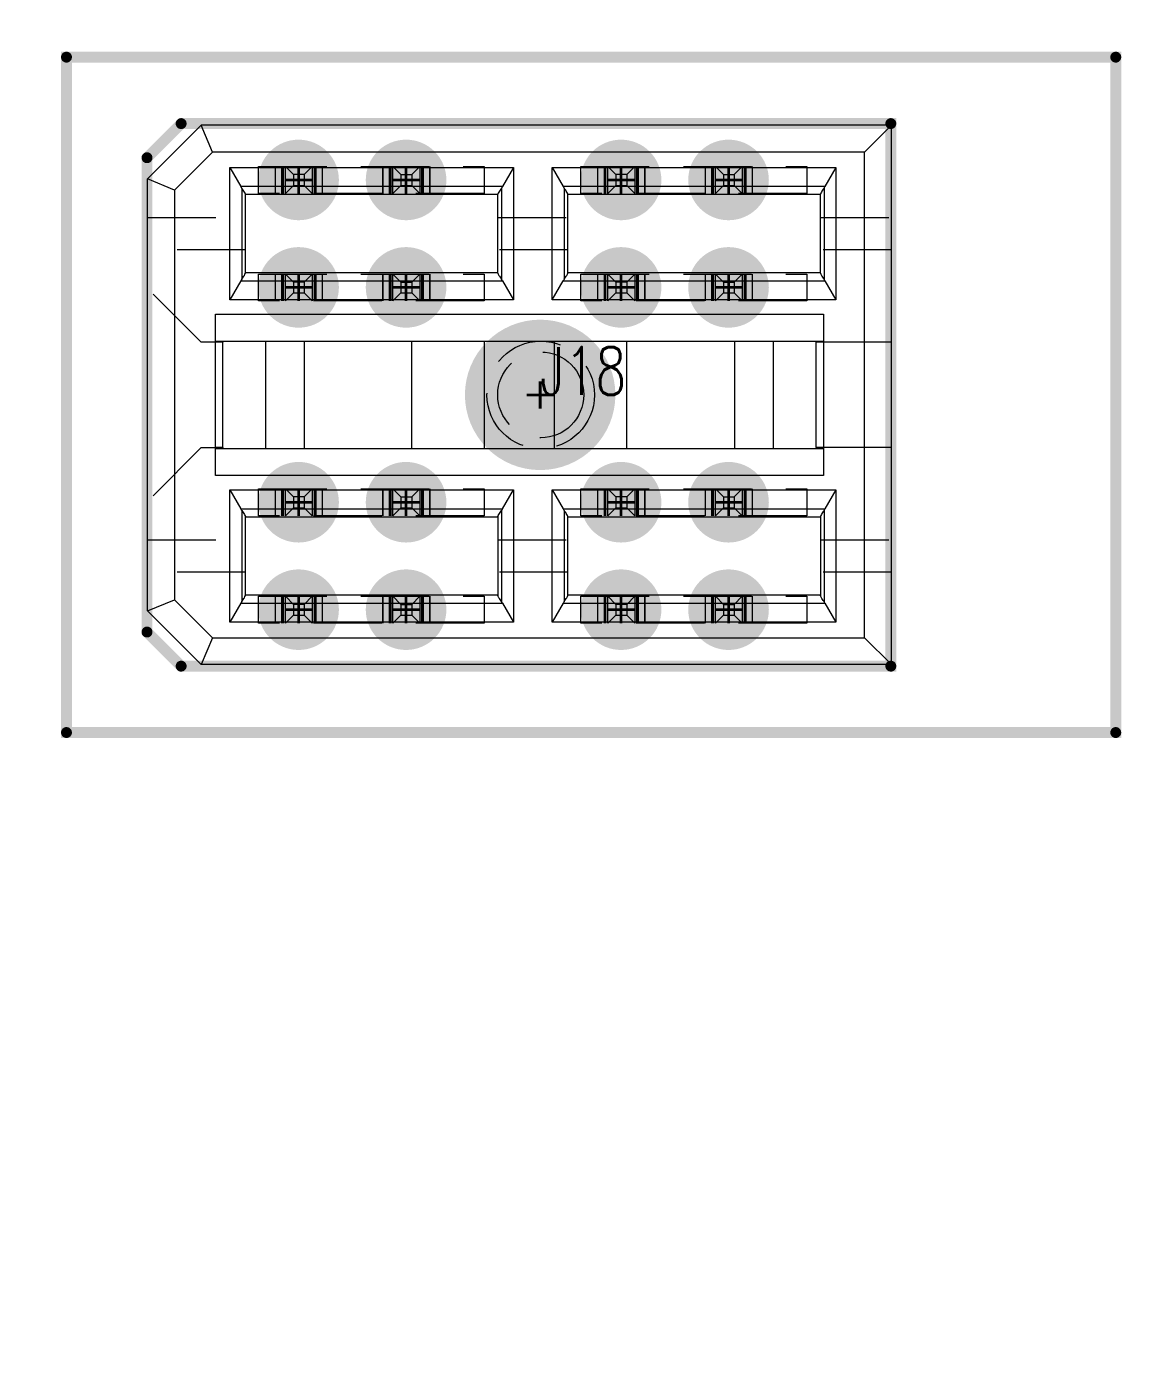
# Model space of a CAD drawing. Header units: millimetres. Extents: x 5 to 1395, y 5 to 415.
# Drawn here: x 1038.19 to 1058.86, y 205.42 to 230.16 of the extents above; entities that cross this region are included whole.
import ezdxf

# ---------------------------------------------------------------- set-up
doc = ezdxf.new("R2010")
doc.units = ezdxf.units.MM
doc.header["$PDSIZE"] = -1
doc.linetypes.add('HIDDEN', pattern=[1.905, 1.27, -0.635])
for name, color, linetype in [('DRIL_PLTE_THRU_01', 16, 'Continuous'), ('DRIL_PLTE_THRU_02', 146, 'Continuous'), ('DRIL_PLTE_THRU_03', 56, 'Continuous'), ('DRIL_PLTE_THRU_04', 216, 'Continuous'), ('DRIL_PLTE_THRU_05', 34, 'Continuous'), ('DRIL_PLTE_THRU_06', 96, 'Continuous'), ('DRIL_PLTE_THRU_07', 171, 'Continuous'), ('DRIL_PLTE_THRU_08', 176, 'Continuous'), ('DRIL_SYMBOL', 2, 'Continuous'), ('PADS_BOT', 5, 'Continuous'), ('PADS_INNER', 1, 'Continuous'), ('PADS_TOP', 1, 'Continuous'), ('PART_NAME_01', 1, 'Continuous'), ('PART_TOP_2DLINE_26', 5, 'Continuous'), ('PART_TOP_2DLINE_27', 5, 'Continuous')]:
    doc.layers.add(name, color=color, linetype=linetype)
doc.styles.add('W0$127', font='simplex', dxfattribs={"width": 0.75})
doc.dimstyles.new('ISO-25', dxfattribs={"dimtxt": 2.5, "dimasz": 2.5, "dimexe": 1.25, "dimexo": 0.625, "dimtad": 1, "dimtxsty": 'Standard', "dimcen": 2.5, "dimadec": 0, "dimazin": 0, "dimtfac": 1, "dimtmove": 0, "dimatfit": 3, "dimfxl": 0, "dimarcsym": 0})

# ---------------------------------------------------------------- blocks, each defined once
blk = doc.blocks.new('SMOOTH_0$2032')
at = {"const_width": 0.1016}
blk.add_lwpolyline([(-0.0508, 0, 1), (0.0508, 0, 1)], format="xyb", close=True, dxfattribs=at)
blk = doc.blocks.new('PART_BODY_TOP_3')
at = {"layer": 'PART_TOP_2DLINE_26', "const_width": 0.2032}
blk.add_lwpolyline([(-6.28701, 10.71), (6.28599, 10.71), (6.285992, -8.8138), (-6.287008, -8.8138)], close=True, dxfattribs=at)
at = {"layer": 'PART_TOP_2DLINE_27', "const_width": 0.2032}
blk.add_lwpolyline([(-5.05, -6.68), (-4.415, -7.315), (4.415, -7.315), (5.05, -6.68), (5.05, 6.525), (-5.05, 6.525)], close=True, dxfattribs=at)
at = {"layer": 'PART_TOP_2DLINE_26'}
for p in [(-6.28701, 10.71), (6.28599, 10.71), (-6.287008, -8.8138), (6.285992, -8.8138)]:
    blk.add_blockref('SMOOTH_0$2032', p, dxfattribs=at)
at = {"layer": 'PART_TOP_2DLINE_27'}
for p in [(-5.05, 6.525), (5.05, 6.525), (-5.05, -6.68), (5.05, -6.68), (-4.415, -7.315), (4.415, -7.315)]:
    blk.add_blockref('SMOOTH_0$2032', p, dxfattribs=at)
blk = doc.blocks.new('DRIL_SYMBOL_0$8')
at = {"layer": 'DRIL_SYMBOL', "const_width": 0.0508}
for points in [[(0, -0.254), (0, 0.254)], [(-0.254, 0), (0.254, 0)]]:
    blk.add_lwpolyline(points, dxfattribs=at)
blk = doc.blocks.new('DRIL_HOLE_0$8')
at = {"const_width": 0.4}
blk.add_lwpolyline([(-0.2, 0, 1), (0.2, 0, 1)], format="xyb", close=True, dxfattribs=at)
blk.add_blockref('DRIL_SYMBOL_0$8', (0, 0))
blk = doc.blocks.new('PAD_4')
at = {"const_width": 0.75}
blk.add_lwpolyline([(0, -0.375, 1), (0, 0.375, 1)], format="xyb", close=True, dxfattribs=at)
blk = doc.blocks.new('STK_TOP_174')
at = {"layer": 'DRIL_PLTE_THRU_01'}
blk.add_blockref('DRIL_HOLE_0$8', (0, 0), dxfattribs=at)
at = {"layer": 'DRIL_PLTE_THRU_02'}
blk.add_blockref('DRIL_HOLE_0$8', (0, 0), dxfattribs=at)
at = {"layer": 'DRIL_PLTE_THRU_03'}
blk.add_blockref('DRIL_HOLE_0$8', (0, 0), dxfattribs=at)
at = {"layer": 'DRIL_PLTE_THRU_04'}
blk.add_blockref('DRIL_HOLE_0$8', (0, 0), dxfattribs=at)
at = {"layer": 'DRIL_PLTE_THRU_05'}
blk.add_blockref('DRIL_HOLE_0$8', (0, 0), dxfattribs=at)
at = {"layer": 'DRIL_PLTE_THRU_06'}
blk.add_blockref('DRIL_HOLE_0$8', (0, 0), dxfattribs=at)
at = {"layer": 'DRIL_PLTE_THRU_07'}
blk.add_blockref('DRIL_HOLE_0$8', (0, 0), dxfattribs=at)
at = {"layer": 'DRIL_PLTE_THRU_08'}
blk.add_blockref('DRIL_HOLE_0$8', (0, 0), dxfattribs=at)
at = {"layer": 'PADS_BOT'}
blk.add_blockref('PAD_4', (0, 0), dxfattribs=at)
at = {"layer": 'PADS_INNER'}
blk.add_blockref('PAD_4', (0, 0), dxfattribs=at)
at = {"layer": 'PADS_TOP'}
blk.add_blockref('PAD_4', (0, 0), dxfattribs=at)
blk = doc.blocks.new('DRIL_SYMBOL_2$1')
at = {"layer": 'DRIL_SYMBOL', "const_width": 0.0508}
for points in [[(0, -0.254), (0, 0.254)], [(-0.254, 0), (0.254, 0)]]:
    blk.add_lwpolyline(points, dxfattribs=at)
blk = doc.blocks.new('DRIL_HOLE_2$1')
at = {"const_width": 1.05}
blk.add_lwpolyline([(-0.525, 0, 1), (0.525, 0, 1)], format="xyb", close=True, dxfattribs=at)
blk.add_blockref('DRIL_SYMBOL_2$1', (0, 0))
blk = doc.blocks.new('PAD_6')
at = {"const_width": 1.4}
blk.add_lwpolyline([(0, -0.7, 1), (0, 0.7, 1)], format="xyb", close=True, dxfattribs=at)
blk = doc.blocks.new('STK_TOP_175')
at = {"layer": 'DRIL_PLTE_THRU_01'}
blk.add_blockref('DRIL_HOLE_2$1', (0, 0), dxfattribs=at)
at = {"layer": 'DRIL_PLTE_THRU_02'}
blk.add_blockref('DRIL_HOLE_2$1', (0, 0), dxfattribs=at)
at = {"layer": 'DRIL_PLTE_THRU_03'}
blk.add_blockref('DRIL_HOLE_2$1', (0, 0), dxfattribs=at)
at = {"layer": 'DRIL_PLTE_THRU_04'}
blk.add_blockref('DRIL_HOLE_2$1', (0, 0), dxfattribs=at)
at = {"layer": 'DRIL_PLTE_THRU_05'}
blk.add_blockref('DRIL_HOLE_2$1', (0, 0), dxfattribs=at)
at = {"layer": 'DRIL_PLTE_THRU_06'}
blk.add_blockref('DRIL_HOLE_2$1', (0, 0), dxfattribs=at)
at = {"layer": 'DRIL_PLTE_THRU_07'}
blk.add_blockref('DRIL_HOLE_2$1', (0, 0), dxfattribs=at)
at = {"layer": 'DRIL_PLTE_THRU_08'}
blk.add_blockref('DRIL_HOLE_2$1', (0, 0), dxfattribs=at)
at = {"layer": 'PADS_BOT'}
blk.add_blockref('PAD_6', (0, 0), dxfattribs=at)
at = {"layer": 'PADS_INNER'}
blk.add_blockref('PAD_6', (0, 0), dxfattribs=at)
at = {"layer": 'PADS_TOP'}
blk.add_blockref('PAD_6', (0, 0), dxfattribs=at)
blk = doc.blocks.new('SYM_TOP_5')
for name, p in [('PART_BODY_TOP_3', (0, 0)), ('STK_TOP_174', (-4.001008, 3.5052)), ('STK_TOP_174', (-2.001012, 3.5052)), ('STK_TOP_174', (1.99898, 3.5052)), ('STK_TOP_174', (3.998976, 3.5052)), ('STK_TOP_174', (-4.001008, 1.505204)), ('STK_TOP_174', (-2.001012, 1.505204)), ('STK_TOP_174', (1.99898, 1.505204)), ('STK_TOP_174', (3.998976, 1.505204)), ('STK_TOP_175', (0, 0)), ('STK_TOP_174', (-4.001008, -2.494788)), ('STK_TOP_174', (-2.001012, -2.494788)), ('STK_TOP_174', (1.99898, -2.494788)), ('STK_TOP_174', (3.998976, -2.494788)), ('STK_TOP_174', (-4.001008, -4.494784)), ('STK_TOP_174', (-2.001012, -4.494784)), ('STK_TOP_174', (1.99898, -4.494784)), ('STK_TOP_174', (3.998976, -4.494784))]:
    blk.add_blockref(name, p)
blk = doc.blocks.new('PART_TOP_37')
blk.add_blockref('SYM_TOP_5', (0, 0))
at = {"layer": 'PART_NAME_01', "style": 'W0$127', "width": 0.75}
blk.add_text('J18', height=0.889, rotation=90, dxfattribs=at).set_placement((0, 0))
blk = doc.blocks.new('q')
at = {"rotation": 270}
blk.add_blockref('PART_TOP_37', (1047.745, 223.299), dxfattribs=at)
blk = doc.blocks.new('*D231')
at = {"color": 0, "lineweight": -2}
for p, q in [((969.595, 286.609), (969.595, 323.77)), ((1257.145, 181.679), (1257.145, 323.77)), ((1253.843, 322.77), (972.897, 322.77))]:
    blk.add_line(p, q, dxfattribs=at)
at = {"color": 0}
for points in [[(972.897, 323.321), (972.897, 322.22), (969.595, 322.77)], [(1253.843, 323.321), (1253.843, 322.22), (1257.145, 322.77)]]:
    blk.add_solid(points, dxfattribs=at)
at = {"layer": 'Defpoints', "color": 0}
for p in [(969.595, 322.77), (969.595, 285.609), (1257.145, 180.679)]:
    blk.add_point(p, dxfattribs=at)
at = {"color": 0, "insert": (1113.37, 326.336), "char_height": 3.5, "attachment_point": 5}
blk.add_mtext('287,550', dxfattribs=at)

msp = doc.modelspace()

# ---------------------------------------------------------------- linework, layer by layer
at = {"color": 7, "linetype": 'Continuous', "lineweight": 15}
for p, q in [((1041.4398, 228.3188), (1040.4398, 227.3188)), ((1041.6469, 227.8188), (1041.4398, 228.3188)), ((1054.2798, 228.3188), (1041.4398, 228.3188)), ((1054.2798, 228.3188), (1053.7798, 227.8188)), ((1054.2798, 218.2788), (1054.2798, 228.3188)), ((1040.9398, 227.1117), (1041.6469, 227.8188)), ((1053.7798, 227.8188), (1041.6469, 227.8188)), ((1053.7798, 218.7788), (1053.7798, 227.8188)), ((1041.9711, 227.5288), (1047.2485, 227.5288)), ((1041.9711, 227.5288), (1042.1753, 227.1752)), ((1041.9711, 225.0688), (1041.9711, 227.5288)), ((1047.2485, 227.5288), (1047.0444, 227.1752)), ((1047.2485, 227.5288), (1047.2485, 225.0688)), ((1047.9711, 227.5288), (1053.2485, 227.5288)), ((1047.9711, 225.0688), (1047.9711, 227.5288)), ((1047.9711, 227.5288), (1048.1753, 227.1752)), ((1053.2485, 227.5288), (1053.0444, 227.1752)), ((1053.2485, 227.5288), (1053.2485, 225.0688)), ((1040.9398, 227.1117), (1040.4398, 227.3188)), ((1040.4398, 219.2788), (1040.4398, 227.3188)), ((1040.9398, 227.1117), (1040.9398, 219.4859)), ((1047.0444, 227.1752), (1042.1753, 227.1752)), ((1042.1928, 227.1472), (1042.1928, 225.4503)), ((1047.0268, 227.1472), (1047.0268, 225.4503)), ((1053.0444, 227.1752), (1048.1753, 227.1752)), ((1048.1928, 227.1472), (1048.1928, 225.4503)), ((1053.0268, 227.1472), (1053.0268, 225.4503)), ((1042.2598, 225.5634), (1042.2598, 227.0342)), ((1046.9598, 227.0288), (1042.2598, 227.0288)), ((1046.9598, 225.5634), (1046.9598, 227.0342)), ((1048.2598, 225.5634), (1048.2598, 227.0342)), ((1052.9598, 227.0288), (1048.2598, 227.0288)), ((1052.9598, 225.5634), (1052.9598, 227.0342)), ((1042.1753, 225.4223), (1041.9711, 225.0688)), ((1042.1753, 225.4223), (1047.0444, 225.4223)), ((1046.9598, 225.5688), (1042.2598, 225.5688)), ((1047.0444, 225.4223), (1047.2485, 225.0688)), ((1047.9711, 225.0688), (1048.1753, 225.4223)), ((1048.1753, 225.4223), (1053.0444, 225.4223)), ((1052.9598, 225.5688), (1048.2598, 225.5688)), ((1053.0444, 225.4223), (1053.2485, 225.0688)), ((1047.2485, 225.0688), (1041.9711, 225.0688)), ((1053.2485, 225.0688), (1047.9711, 225.0688)), ((1041.7036, 224.7988), (1053.016, 224.7988)), ((1041.7036, 221.7988), (1041.7036, 224.7988)), ((1053.016, 224.7988), (1053.016, 221.7988)), ((1041.7036, 224.2988), (1053.016, 224.2988)), ((1041.8398, 224.2788), (1041.7036, 224.2788)), ((1041.8398, 224.2988), (1041.8398, 224.2788)), ((1041.8398, 222.3188), (1041.8398, 224.2788)), ((1042.6398, 222.2988), (1042.6398, 224.2988)), ((1043.3598, 222.2988), (1043.3598, 224.2988)), ((1045.3598, 222.2988), (1045.3598, 224.2988)), ((1046.7098, 222.2988), (1046.7098, 224.2988)), ((1048.0098, 222.2988), (1048.0098, 224.2988)), ((1049.3598, 222.2988), (1049.3598, 224.2988)), ((1051.3598, 224.2988), (1051.3598, 222.2988)), ((1052.0798, 224.2988), (1052.0798, 222.2988)), ((1052.8798, 224.2988), (1052.8798, 224.2788)), ((1053.016, 224.2788), (1052.8798, 224.2788)), ((1052.8798, 222.3188), (1052.8798, 224.2788)), ((1041.8398, 222.3188), (1041.7036, 222.3188)), ((1041.7036, 222.2988), (1053.016, 222.2988)), ((1041.8398, 222.3188), (1041.8398, 222.2988)), ((1052.8798, 222.3188), (1052.8798, 222.2988)), ((1053.016, 222.3188), (1052.8798, 222.3188)), ((1053.016, 221.7988), (1041.7036, 221.7988)), ((1041.9711, 221.5288), (1047.2485, 221.5288)), ((1041.9711, 219.0688), (1041.9711, 221.5288)), ((1041.9711, 221.5288), (1042.1753, 221.1752)), ((1047.0444, 221.1752), (1047.2485, 221.5288)), ((1047.2485, 221.5288), (1047.2485, 219.0688)), ((1047.9711, 221.5288), (1053.2485, 221.5288)), ((1047.9711, 219.0688), (1047.9711, 221.5288)), ((1047.9711, 221.5288), (1048.1753, 221.1752)), ((1053.2485, 221.5288), (1053.0444, 221.1752)), ((1053.2485, 221.5288), (1053.2485, 219.0688)), ((1042.1753, 221.1752), (1047.0444, 221.1752)), ((1048.1753, 221.1752), (1053.0444, 221.1752)), ((1042.1928, 221.1472), (1042.1928, 219.4503)), ((1042.2598, 219.5634), (1042.2598, 221.0342)), ((1042.2598, 221.0288), (1046.9598, 221.0288)), ((1046.9598, 221.0342), (1046.9598, 219.5634)), ((1047.0268, 221.1472), (1047.0268, 219.4503)), ((1048.1928, 221.1472), (1048.1928, 219.4503)), ((1048.2598, 219.5634), (1048.2598, 221.0342)), ((1048.2598, 221.0288), (1052.9598, 221.0288)), ((1052.9598, 221.0342), (1052.9598, 219.5634)), ((1053.0268, 221.1472), (1053.0268, 219.4503)), ((1040.4398, 219.2788), (1040.9398, 219.4859)), ((1040.9398, 219.4859), (1041.6469, 218.7788)), ((1046.9598, 219.5688), (1042.2598, 219.5688)), ((1052.9598, 219.5688), (1048.2598, 219.5688)), ((1041.4398, 218.2788), (1040.4398, 219.2788)), ((1042.1753, 219.4223), (1041.9711, 219.0688)), ((1042.1753, 219.4223), (1047.0444, 219.4223)), ((1047.0444, 219.4223), (1047.2485, 219.0688)), ((1048.1753, 219.4223), (1047.9711, 219.0688)), ((1048.1753, 219.4223), (1053.0444, 219.4223)), ((1053.0444, 219.4223), (1053.2485, 219.0688)), ((1047.2485, 219.0688), (1041.9711, 219.0688)), ((1053.2485, 219.0688), (1047.9711, 219.0688)), ((1041.6469, 218.7788), (1041.4398, 218.2788)), ((1041.6469, 218.7788), (1053.7798, 218.7788)), ((1054.2798, 218.2788), (1053.7798, 218.7788)), ((1054.2798, 218.2788), (1041.4398, 218.2788))]:
    msp.add_line(p, q, dxfattribs=at)
at = {"color": 7, "linetype": 'HIDDEN', "lineweight": 0}
for p, q in [((1042.5048, 227.0488), (1042.5048, 227.5488)), ((1042.5048, 227.5488), (1046.7048, 227.5488)), ((1042.8148, 227.5488), (1042.8148, 227.0488)), ((1042.8199, 227.0488), (1042.8199, 227.5488)), ((1042.9395, 227.0488), (1042.9395, 227.5488)), ((1042.9403, 227.5488), (1042.9403, 227.0488)), ((1042.9596, 227.5488), (1042.9596, 227.0488)), ((1042.9698, 227.0488), (1042.9698, 227.5488)), ((1042.9698, 227.0488), (1042.9698, 227.5488)), ((1043.0048, 227.0488), (1043.0048, 227.5488)), ((1043.0048, 227.5488), (1043.1548, 227.3988)), ((1043.3548, 227.3988), (1043.1548, 227.3988)), ((1043.1548, 227.3988), (1043.1548, 227.1988)), ((1043.5048, 227.5488), (1043.3548, 227.3988)), ((1043.3548, 227.3988), (1043.3548, 227.1988)), ((1043.5048, 227.5488), (1043.5048, 227.0488)), ((1043.5398, 227.5488), (1043.5398, 227.0488)), ((1043.5398, 227.5488), (1043.5398, 227.0488)), ((1043.5501, 227.5488), (1043.5501, 227.0488)), ((1043.5693, 227.0488), (1043.5693, 227.5488)), ((1043.5701, 227.5488), (1043.5701, 227.0488)), ((1043.6898, 227.5488), (1043.6898, 227.0488)), ((1043.6948, 227.0488), (1043.6948, 227.5488)), ((1044.8148, 227.5488), (1044.8148, 227.0488)), ((1044.8198, 227.0488), (1044.8198, 227.5488)), ((1044.9395, 227.0488), (1044.9395, 227.5488)), ((1044.9403, 227.5488), (1044.9403, 227.0488)), ((1044.9596, 227.5488), (1044.9596, 227.0488)), ((1044.9698, 227.0488), (1044.9698, 227.5488)), ((1044.9698, 227.0488), (1044.9698, 227.5488)), ((1045.0048, 227.0488), (1045.0048, 227.5488)), ((1045.0048, 227.5488), (1045.1548, 227.3988)), ((1045.1548, 227.3988), (1045.3548, 227.3988)), ((1045.1548, 227.3988), (1045.1548, 227.1988)), ((1045.3548, 227.3988), (1045.5048, 227.5488)), ((1045.3548, 227.3988), (1045.3548, 227.1988)), ((1045.5048, 227.5488), (1045.5048, 227.0488)), ((1045.5398, 227.5488), (1045.5398, 227.0488)), ((1045.5398, 227.5488), (1045.5398, 227.0488)), ((1045.5501, 227.5488), (1045.5501, 227.0488)), ((1045.5693, 227.0488), (1045.5693, 227.5488)), ((1045.5701, 227.5488), (1045.5701, 227.0488)), ((1045.6898, 227.5488), (1045.6898, 227.0488)), ((1045.6948, 227.0488), (1045.6948, 227.5488)), ((1046.7048, 227.5488), (1046.7048, 227.0488)), ((1048.5048, 227.0488), (1048.5048, 227.5488)), ((1048.5048, 227.5488), (1052.7048, 227.5488)), ((1048.8148, 227.5488), (1048.8148, 227.0488)), ((1048.8198, 227.0488), (1048.8198, 227.5488)), ((1048.9395, 227.0488), (1048.9395, 227.5488)), ((1048.9403, 227.5488), (1048.9403, 227.0488)), ((1048.9596, 227.5488), (1048.9596, 227.0488)), ((1048.9698, 227.0488), (1048.9698, 227.5488)), ((1048.9698, 227.0488), (1048.9698, 227.5488)), ((1049.0048, 227.0488), (1049.0048, 227.5488)), ((1049.0048, 227.5488), (1049.1548, 227.3988)), ((1049.3548, 227.3988), (1049.1548, 227.3988)), ((1049.1548, 227.3988), (1049.1548, 227.1988)), ((1049.5048, 227.5488), (1049.3548, 227.3988)), ((1049.3548, 227.3988), (1049.3548, 227.1988)), ((1049.5048, 227.5488), (1049.5048, 227.0488)), ((1049.5398, 227.5488), (1049.5398, 227.0488)), ((1049.5398, 227.5488), (1049.5398, 227.0488)), ((1049.5501, 227.5488), (1049.5501, 227.0488)), ((1049.5693, 227.0488), (1049.5693, 227.5488)), ((1049.5701, 227.5488), (1049.5701, 227.0488)), ((1049.6898, 227.5488), (1049.6898, 227.0488)), ((1049.6948, 227.0488), (1049.6948, 227.5488)), ((1050.8148, 227.5488), (1050.8148, 227.0488)), ((1050.8199, 227.0488), (1050.8199, 227.5488)), ((1050.9395, 227.0488), (1050.9395, 227.5488)), ((1050.9403, 227.5488), (1050.9403, 227.0488)), ((1050.9596, 227.5488), (1050.9596, 227.0488)), ((1050.9698, 227.0488), (1050.9698, 227.5488)), ((1050.9698, 227.0488), (1050.9698, 227.5488)), ((1051.0048, 227.0488), (1051.0048, 227.5488)), ((1051.0048, 227.5488), (1051.1548, 227.3988)), ((1051.1548, 227.3988), (1051.3548, 227.3988)), ((1051.1548, 227.3988), (1051.1548, 227.1988)), ((1051.3548, 227.3988), (1051.5048, 227.5488)), ((1051.3548, 227.3988), (1051.3548, 227.1988)), ((1051.5048, 227.5488), (1051.5048, 227.0488)), ((1051.5398, 227.5488), (1051.5398, 227.0488)), ((1051.5398, 227.5488), (1051.5398, 227.0488)), ((1051.5501, 227.5488), (1051.5501, 227.0488)), ((1051.5693, 227.0488), (1051.5693, 227.5488)), ((1051.5701, 227.5488), (1051.5701, 227.0488)), ((1051.6898, 227.5488), (1051.6898, 227.0488)), ((1051.6948, 227.0488), (1051.6948, 227.5488)), ((1052.7048, 227.5488), (1052.7048, 227.0488)), ((1043.0048, 227.0488), (1043.1548, 227.1988)), ((1043.1548, 227.1988), (1043.3548, 227.1988)), ((1043.3548, 227.1988), (1043.5048, 227.0488)), ((1045.1548, 227.1988), (1045.0048, 227.0488)), ((1045.1548, 227.1988), (1045.3548, 227.1988)), ((1045.3548, 227.1988), (1045.5048, 227.0488)), ((1049.0048, 227.0488), (1049.1548, 227.1988)), ((1049.1548, 227.1988), (1049.3548, 227.1988)), ((1049.3548, 227.1988), (1049.5048, 227.0488)), ((1051.1548, 227.1988), (1051.0048, 227.0488)), ((1051.1548, 227.1988), (1051.3548, 227.1988)), ((1051.3548, 227.1988), (1051.5048, 227.0488)), ((1046.7048, 227.0488), (1042.5048, 227.0488)), ((1052.7048, 227.0488), (1048.5048, 227.0488)), ((1040.4398, 226.5988), (1042.2598, 226.5988)), ((1046.9598, 226.5988), (1048.2598, 226.5988)), ((1052.9598, 226.5988), (1054.2798, 226.5988)), ((1042.2598, 225.9988), (1040.4398, 225.9988)), ((1048.2598, 225.9988), (1046.9598, 225.9988)), ((1054.2798, 225.9988), (1052.9598, 225.9988)), ((1042.5048, 225.0488), (1042.5048, 225.5488)), ((1042.5048, 225.5488), (1046.7048, 225.5488)), ((1042.8148, 225.5488), (1042.8148, 225.0488)), ((1042.8199, 225.0488), (1042.8199, 225.5488)), ((1042.9395, 225.0488), (1042.9395, 225.5488)), ((1042.9403, 225.5488), (1042.9403, 225.0488)), ((1042.9596, 225.5488), (1042.9596, 225.0488)), ((1042.9698, 225.0488), (1042.9698, 225.5488)), ((1042.9698, 225.0488), (1042.9698, 225.5488)), ((1043.0048, 225.0488), (1043.0048, 225.5488)), ((1043.0048, 225.5488), (1043.1548, 225.3988)), ((1043.1548, 225.3988), (1043.1548, 225.1988)), ((1043.3548, 225.3988), (1043.1548, 225.3988)), ((1043.5048, 225.5488), (1043.3548, 225.3988)), ((1043.3548, 225.3988), (1043.3548, 225.1988)), ((1043.5048, 225.5488), (1043.5048, 225.0488)), ((1043.5398, 225.5488), (1043.5398, 225.0488)), ((1043.5398, 225.5488), (1043.5398, 225.0488)), ((1043.5501, 225.5488), (1043.5501, 225.0488)), ((1043.5693, 225.0488), (1043.5693, 225.5488)), ((1043.5701, 225.5488), (1043.5701, 225.0488)), ((1043.6898, 225.5488), (1043.6898, 225.0488)), ((1043.6948, 225.0488), (1043.6948, 225.5488)), ((1044.8148, 225.5488), (1044.8148, 225.0488)), ((1044.8198, 225.0488), (1044.8198, 225.5488)), ((1044.9395, 225.0488), (1044.9395, 225.5488)), ((1044.9403, 225.5488), (1044.9403, 225.0488)), ((1044.9596, 225.5488), (1044.9596, 225.0488)), ((1044.9698, 225.0488), (1044.9698, 225.5488)), ((1044.9698, 225.0488), (1044.9698, 225.5488)), ((1045.0048, 225.0488), (1045.0048, 225.5488)), ((1045.0048, 225.5488), (1045.1548, 225.3988)), ((1045.1548, 225.3988), (1045.3548, 225.3988)), ((1045.1548, 225.3988), (1045.1548, 225.1988)), ((1045.3548, 225.3988), (1045.5048, 225.5488)), ((1045.3548, 225.3988), (1045.3548, 225.1988)), ((1045.5048, 225.5488), (1045.5048, 225.0488)), ((1045.5398, 225.5488), (1045.5398, 225.0488)), ((1045.5398, 225.5488), (1045.5398, 225.0488)), ((1045.5501, 225.5488), (1045.5501, 225.0488)), ((1045.5693, 225.0488), (1045.5693, 225.5488)), ((1045.5701, 225.5488), (1045.5701, 225.0488)), ((1045.6898, 225.5488), (1045.6898, 225.0488)), ((1045.6948, 225.0488), (1045.6948, 225.5488)), ((1046.7048, 225.5488), (1046.7048, 225.0488)), ((1048.5048, 225.0488), (1048.5048, 225.5488)), ((1048.5048, 225.5488), (1052.7048, 225.5488)), ((1048.8148, 225.5488), (1048.8148, 225.0488)), ((1048.8198, 225.0488), (1048.8198, 225.5488)), ((1048.9395, 225.0488), (1048.9395, 225.5488)), ((1048.9403, 225.5488), (1048.9403, 225.0488)), ((1048.9596, 225.5488), (1048.9596, 225.0488)), ((1048.9698, 225.0488), (1048.9698, 225.5488)), ((1048.9698, 225.0488), (1048.9698, 225.5488)), ((1049.0048, 225.0488), (1049.0048, 225.5488)), ((1049.0048, 225.5488), (1049.1548, 225.3988)), ((1049.3548, 225.3988), (1049.1548, 225.3988)), ((1049.1548, 225.3988), (1049.1548, 225.1988)), ((1049.5048, 225.5488), (1049.3548, 225.3988)), ((1049.3548, 225.3988), (1049.3548, 225.1988)), ((1049.5048, 225.5488), (1049.5048, 225.0488)), ((1049.5398, 225.5488), (1049.5398, 225.0488)), ((1049.5398, 225.5488), (1049.5398, 225.0488)), ((1049.5501, 225.5488), (1049.5501, 225.0488)), ((1049.5693, 225.0488), (1049.5693, 225.5488)), ((1049.5701, 225.5488), (1049.5701, 225.0488)), ((1049.6898, 225.5488), (1049.6898, 225.0488)), ((1049.6948, 225.0488), (1049.6948, 225.5488)), ((1050.8148, 225.5488), (1050.8148, 225.0488)), ((1050.8199, 225.0488), (1050.8199, 225.5488)), ((1050.9395, 225.0488), (1050.9395, 225.5488)), ((1050.9403, 225.5488), (1050.9403, 225.0488)), ((1050.9596, 225.5488), (1050.9596, 225.0488)), ((1050.9698, 225.0488), (1050.9698, 225.5488)), ((1050.9698, 225.0488), (1050.9698, 225.5488)), ((1051.0048, 225.0488), (1051.0048, 225.5488)), ((1051.0048, 225.5488), (1051.1548, 225.3988)), ((1051.1548, 225.3988), (1051.3548, 225.3988)), ((1051.1548, 225.3988), (1051.1548, 225.1988)), ((1051.3548, 225.3988), (1051.5048, 225.5488)), ((1051.3548, 225.3988), (1051.3548, 225.1988)), ((1051.5048, 225.5488), (1051.5048, 225.0488)), ((1051.5398, 225.5488), (1051.5398, 225.0488)), ((1051.5398, 225.5488), (1051.5398, 225.0488)), ((1051.5501, 225.5488), (1051.5501, 225.0488)), ((1051.5693, 225.0488), (1051.5693, 225.5488)), ((1051.5701, 225.5488), (1051.5701, 225.0488)), ((1051.6898, 225.5488), (1051.6898, 225.0488)), ((1051.6948, 225.0488), (1051.6948, 225.5488)), ((1052.7048, 225.5488), (1052.7048, 225.0488)), ((1041.4398, 224.2788), (1040.4398, 225.2788)), ((1043.0048, 225.0488), (1043.1548, 225.1988)), ((1043.1548, 225.1988), (1043.3548, 225.1988)), ((1043.3548, 225.1988), (1043.5048, 225.0488)), ((1045.1548, 225.1988), (1045.0048, 225.0488)), ((1045.1548, 225.1988), (1045.3548, 225.1988)), ((1045.3548, 225.1988), (1045.5048, 225.0488)), ((1049.0048, 225.0488), (1049.1548, 225.1988)), ((1049.1548, 225.1988), (1049.3548, 225.1988)), ((1049.3548, 225.1988), (1049.5048, 225.0488)), ((1051.1548, 225.1988), (1051.0048, 225.0488)), ((1051.1548, 225.1988), (1051.3548, 225.1988)), ((1051.3548, 225.1988), (1051.5048, 225.0488)), ((1046.7048, 225.0488), (1042.5048, 225.0488)), ((1052.7048, 225.0488), (1048.5048, 225.0488)), ((1041.7036, 224.2788), (1041.4398, 224.2788)), ((1054.2798, 224.2788), (1053.016, 224.2788)), ((1041.4398, 222.3188), (1040.4398, 221.3188)), ((1041.4398, 222.3188), (1041.7036, 222.3188)), ((1054.2798, 222.3188), (1053.016, 222.3188)), ((1042.5048, 221.0488), (1042.5048, 221.5488)), ((1042.5048, 221.5488), (1046.7048, 221.5488)), ((1042.8148, 221.5488), (1042.8148, 221.0488)), ((1042.8199, 221.0488), (1042.8199, 221.5488)), ((1042.9395, 221.0488), (1042.9395, 221.5488)), ((1042.9403, 221.5488), (1042.9403, 221.0488)), ((1042.9596, 221.5488), (1042.9596, 221.0488)), ((1042.9698, 221.0488), (1042.9698, 221.5488)), ((1042.9698, 221.0488), (1042.9698, 221.5488)), ((1043.0048, 221.0488), (1043.0048, 221.5488)), ((1043.0048, 221.5488), (1043.1548, 221.3988)), ((1043.5048, 221.5488), (1043.3548, 221.3988)), ((1043.5048, 221.5488), (1043.5048, 221.0488)), ((1043.5398, 221.5488), (1043.5398, 221.0488)), ((1043.5398, 221.5488), (1043.5398, 221.0488)), ((1043.5501, 221.5488), (1043.5501, 221.0488)), ((1043.5693, 221.0488), (1043.5693, 221.5488)), ((1043.5701, 221.5488), (1043.5701, 221.0488)), ((1043.6898, 221.5488), (1043.6898, 221.0488)), ((1043.6948, 221.0488), (1043.6948, 221.5488)), ((1044.8148, 221.5488), (1044.8148, 221.0488)), ((1044.8198, 221.0488), (1044.8198, 221.5488)), ((1044.9395, 221.0488), (1044.9395, 221.5488)), ((1044.9403, 221.5488), (1044.9403, 221.0488)), ((1044.9596, 221.5488), (1044.9596, 221.0488)), ((1044.9698, 221.0488), (1044.9698, 221.5488)), ((1044.9698, 221.0488), (1044.9698, 221.5488)), ((1045.0048, 221.0488), (1045.0048, 221.5488)), ((1045.0048, 221.5488), (1045.1548, 221.3988)), ((1045.3548, 221.3988), (1045.5048, 221.5488)), ((1045.5048, 221.5488), (1045.5048, 221.0488)), ((1045.5398, 221.5488), (1045.5398, 221.0488)), ((1045.5398, 221.5488), (1045.5398, 221.0488)), ((1045.5501, 221.5488), (1045.5501, 221.0488)), ((1045.5693, 221.0488), (1045.5693, 221.5488)), ((1045.5701, 221.5488), (1045.5701, 221.0488)), ((1045.6898, 221.5488), (1045.6898, 221.0488)), ((1045.6948, 221.0488), (1045.6948, 221.5488)), ((1046.7048, 221.5488), (1046.7048, 221.0488)), ((1048.5048, 221.0488), (1048.5048, 221.5488)), ((1048.5048, 221.5488), (1052.7048, 221.5488)), ((1048.8148, 221.5488), (1048.8148, 221.0488)), ((1048.8198, 221.0488), (1048.8198, 221.5488)), ((1048.9395, 221.0488), (1048.9395, 221.5488)), ((1048.9403, 221.5488), (1048.9403, 221.0488)), ((1048.9596, 221.5488), (1048.9596, 221.0488)), ((1048.9698, 221.0488), (1048.9698, 221.5488)), ((1048.9698, 221.0488), (1048.9698, 221.5488)), ((1049.0048, 221.0488), (1049.0048, 221.5488)), ((1049.0048, 221.5488), (1049.1548, 221.3988)), ((1049.5048, 221.5488), (1049.3548, 221.3988)), ((1049.5048, 221.5488), (1049.5048, 221.0488)), ((1049.5398, 221.5488), (1049.5398, 221.0488)), ((1049.5398, 221.5488), (1049.5398, 221.0488)), ((1049.5501, 221.5488), (1049.5501, 221.0488)), ((1049.5693, 221.0488), (1049.5693, 221.5488)), ((1049.5701, 221.5488), (1049.5701, 221.0488)), ((1049.6898, 221.5488), (1049.6898, 221.0488)), ((1049.6948, 221.0488), (1049.6948, 221.5488)), ((1050.8148, 221.5488), (1050.8148, 221.0488)), ((1050.8199, 221.0488), (1050.8199, 221.5488)), ((1050.9395, 221.0488), (1050.9395, 221.5488)), ((1050.9403, 221.5488), (1050.9403, 221.0488)), ((1050.9596, 221.5488), (1050.9596, 221.0488)), ((1050.9698, 221.0488), (1050.9698, 221.5488)), ((1050.9698, 221.0488), (1050.9698, 221.5488)), ((1051.0048, 221.0488), (1051.0048, 221.5488)), ((1051.0048, 221.5488), (1051.1548, 221.3988)), ((1051.3548, 221.3988), (1051.5048, 221.5488)), ((1051.5048, 221.5488), (1051.5048, 221.0488)), ((1051.5398, 221.5488), (1051.5398, 221.0488)), ((1051.5398, 221.5488), (1051.5398, 221.0488)), ((1051.5501, 221.5488), (1051.5501, 221.0488)), ((1051.5693, 221.0488), (1051.5693, 221.5488)), ((1051.5701, 221.5488), (1051.5701, 221.0488)), ((1051.6898, 221.5488), (1051.6898, 221.0488)), ((1051.6948, 221.0488), (1051.6948, 221.5488)), ((1052.7048, 221.5488), (1052.7048, 221.0488)), ((1043.0048, 221.0488), (1043.1548, 221.1988)), ((1043.1548, 221.3988), (1043.1548, 221.1988)), ((1043.3548, 221.3988), (1043.1548, 221.3988)), ((1043.1548, 221.1988), (1043.3548, 221.1988)), ((1043.3548, 221.3988), (1043.3548, 221.1988)), ((1043.3548, 221.1988), (1043.5048, 221.0488)), ((1045.1548, 221.1988), (1045.0048, 221.0488)), ((1045.1548, 221.3988), (1045.3548, 221.3988)), ((1045.1548, 221.3988), (1045.1548, 221.1988)), ((1045.1548, 221.1988), (1045.3548, 221.1988)), ((1045.3548, 221.3988), (1045.3548, 221.1988)), ((1045.3548, 221.1988), (1045.5048, 221.0488)), ((1049.0048, 221.0488), (1049.1548, 221.1988)), ((1049.3548, 221.3988), (1049.1548, 221.3988)), ((1049.1548, 221.3988), (1049.1548, 221.1988)), ((1049.1548, 221.1988), (1049.3548, 221.1988)), ((1049.3548, 221.3988), (1049.3548, 221.1988)), ((1049.3548, 221.1988), (1049.5048, 221.0488)), ((1051.1548, 221.1988), (1051.0048, 221.0488)), ((1051.1548, 221.3988), (1051.3548, 221.3988)), ((1051.1548, 221.3988), (1051.1548, 221.1988)), ((1051.1548, 221.1988), (1051.3548, 221.1988)), ((1051.3548, 221.3988), (1051.3548, 221.1988)), ((1051.3548, 221.1988), (1051.5048, 221.0488)), ((1046.7048, 221.0488), (1042.5048, 221.0488)), ((1052.7048, 221.0488), (1048.5048, 221.0488)), ((1040.4398, 220.5988), (1042.2598, 220.5988)), ((1046.9598, 220.5988), (1048.2598, 220.5988)), ((1052.9598, 220.5988), (1054.2798, 220.5988)), ((1042.2598, 219.9988), (1040.4398, 219.9988)), ((1048.2598, 219.9988), (1046.9598, 219.9988)), ((1054.2798, 219.9988), (1052.9598, 219.9988)), ((1042.5048, 219.0488), (1042.5048, 219.5488)), ((1042.5048, 219.5488), (1046.7048, 219.5488)), ((1042.8148, 219.5488), (1042.8148, 219.0488)), ((1042.8199, 219.0488), (1042.8199, 219.5488)), ((1042.9395, 219.0488), (1042.9395, 219.5488)), ((1042.9403, 219.5488), (1042.9403, 219.0488)), ((1042.9596, 219.5488), (1042.9596, 219.0488)), ((1042.9698, 219.0488), (1042.9698, 219.5488)), ((1042.9698, 219.0488), (1042.9698, 219.5488)), ((1043.0048, 219.0488), (1043.0048, 219.5488)), ((1043.0048, 219.5488), (1043.1548, 219.3988)), ((1043.5048, 219.5488), (1043.3548, 219.3988)), ((1043.5048, 219.5488), (1043.5048, 219.0488)), ((1043.5398, 219.5488), (1043.5398, 219.0488)), ((1043.5398, 219.5488), (1043.5398, 219.0488)), ((1043.5501, 219.5488), (1043.5501, 219.0488)), ((1043.5693, 219.0488), (1043.5693, 219.5488)), ((1043.5701, 219.5488), (1043.5701, 219.0488)), ((1043.6898, 219.5488), (1043.6898, 219.0488)), ((1043.6948, 219.0488), (1043.6948, 219.5488)), ((1044.8148, 219.5488), (1044.8148, 219.0488)), ((1044.8198, 219.0488), (1044.8198, 219.5488)), ((1044.9395, 219.0488), (1044.9395, 219.5488)), ((1044.9403, 219.5488), (1044.9403, 219.0488)), ((1044.9596, 219.5488), (1044.9596, 219.0488)), ((1044.9698, 219.0488), (1044.9698, 219.5488)), ((1044.9698, 219.0488), (1044.9698, 219.5488)), ((1045.0048, 219.0488), (1045.0048, 219.5488)), ((1045.0048, 219.5488), (1045.1548, 219.3988)), ((1045.3548, 219.3988), (1045.5048, 219.5488)), ((1045.5048, 219.5488), (1045.5048, 219.0488)), ((1045.5398, 219.5488), (1045.5398, 219.0488)), ((1045.5398, 219.5488), (1045.5398, 219.0488)), ((1045.5501, 219.5488), (1045.5501, 219.0488)), ((1045.5693, 219.0488), (1045.5693, 219.5488)), ((1045.5701, 219.5488), (1045.5701, 219.0488)), ((1045.6898, 219.5488), (1045.6898, 219.0488)), ((1045.6948, 219.0488), (1045.6948, 219.5488)), ((1046.7048, 219.5488), (1046.7048, 219.0488)), ((1048.5048, 219.0488), (1048.5048, 219.5488)), ((1048.5048, 219.5488), (1052.7048, 219.5488)), ((1048.8148, 219.5488), (1048.8148, 219.0488)), ((1048.8198, 219.0488), (1048.8198, 219.5488)), ((1048.9395, 219.0488), (1048.9395, 219.5488)), ((1048.9403, 219.5488), (1048.9403, 219.0488)), ((1048.9596, 219.5488), (1048.9596, 219.0488)), ((1048.9698, 219.0488), (1048.9698, 219.5488)), ((1048.9698, 219.0488), (1048.9698, 219.5488)), ((1049.0048, 219.0488), (1049.0048, 219.5488)), ((1049.0048, 219.5488), (1049.1548, 219.3988)), ((1049.5048, 219.5488), (1049.3548, 219.3988)), ((1049.5048, 219.5488), (1049.5048, 219.0488)), ((1049.5398, 219.5488), (1049.5398, 219.0488)), ((1049.5398, 219.5488), (1049.5398, 219.0488)), ((1049.5501, 219.5488), (1049.5501, 219.0488)), ((1049.5693, 219.0488), (1049.5693, 219.5488)), ((1049.5701, 219.5488), (1049.5701, 219.0488)), ((1049.6898, 219.5488), (1049.6898, 219.0488)), ((1049.6948, 219.0488), (1049.6948, 219.5488)), ((1050.8148, 219.5488), (1050.8148, 219.0488)), ((1050.8199, 219.0488), (1050.8199, 219.5488)), ((1050.9395, 219.0488), (1050.9395, 219.5488)), ((1050.9403, 219.5488), (1050.9403, 219.0488)), ((1050.9596, 219.5488), (1050.9596, 219.0488)), ((1050.9698, 219.0488), (1050.9698, 219.5488)), ((1050.9698, 219.0488), (1050.9698, 219.5488)), ((1051.0048, 219.0488), (1051.0048, 219.5488)), ((1051.0048, 219.5488), (1051.1548, 219.3988)), ((1051.3548, 219.3988), (1051.5048, 219.5488)), ((1051.5048, 219.5488), (1051.5048, 219.0488)), ((1051.5398, 219.5488), (1051.5398, 219.0488)), ((1051.5398, 219.5488), (1051.5398, 219.0488)), ((1051.5501, 219.5488), (1051.5501, 219.0488)), ((1051.5693, 219.0488), (1051.5693, 219.5488)), ((1051.5701, 219.5488), (1051.5701, 219.0488)), ((1051.6898, 219.5488), (1051.6898, 219.0488)), ((1051.6948, 219.0488), (1051.6948, 219.5488)), ((1052.7048, 219.5488), (1052.7048, 219.0488)), ((1043.0048, 219.0488), (1043.1548, 219.1988)), ((1043.1548, 219.3988), (1043.1548, 219.1988)), ((1043.3548, 219.3988), (1043.1548, 219.3988)), ((1043.1548, 219.1988), (1043.3548, 219.1988)), ((1043.3548, 219.3988), (1043.3548, 219.1988)), ((1043.3548, 219.1988), (1043.5048, 219.0488)), ((1045.1548, 219.1988), (1045.0048, 219.0488)), ((1045.1548, 219.3988), (1045.3548, 219.3988)), ((1045.1548, 219.3988), (1045.1548, 219.1988)), ((1045.1548, 219.1988), (1045.3548, 219.1988)), ((1045.3548, 219.3988), (1045.3548, 219.1988)), ((1045.3548, 219.1988), (1045.5048, 219.0488)), ((1049.0048, 219.0488), (1049.1548, 219.1988)), ((1049.3548, 219.3988), (1049.1548, 219.3988)), ((1049.1548, 219.3988), (1049.1548, 219.1988)), ((1049.1548, 219.1988), (1049.3548, 219.1988)), ((1049.3548, 219.3988), (1049.3548, 219.1988)), ((1049.3548, 219.1988), (1049.5048, 219.0488)), ((1051.1548, 219.1988), (1051.0048, 219.0488)), ((1051.1548, 219.3988), (1051.3548, 219.3988)), ((1051.1548, 219.3988), (1051.1548, 219.1988)), ((1051.1548, 219.1988), (1051.3548, 219.1988)), ((1051.3548, 219.3988), (1051.3548, 219.1988)), ((1051.3548, 219.1988), (1051.5048, 219.0488)), ((1046.7048, 219.0488), (1042.5048, 219.0488)), ((1052.7048, 219.0488), (1048.5048, 219.0488))]:
    msp.add_line(p, q, dxfattribs=at)
for radius in [1, 0.8]:
    msp.add_circle((1047.7548, 223.2988), radius, dxfattribs=at)
at = {"color": 7, "linetype": 'Continuous', "lineweight": 15}
for centre, start_param, end_param in [((1042.3794, 227.5288), 2.3561945, 2.4389137), ((1046.8402, 227.5288), 3.8442716, 3.9269908), ((1048.3794, 227.5288), 2.3561945, 2.4389137), ((1052.8402, 227.5288), 3.8442716, 3.9269908), ((1042.3794, 225.0688), 0.702679, 0.7853982), ((1046.8402, 225.0688), 5.4977871, 5.5805063), ((1048.3794, 225.0688), 0.702679, 0.7853982), ((1052.8402, 225.0688), 5.4977871, 5.5805063), ((1042.3794, 221.5288), 2.3561945, 2.4389137), ((1046.8402, 221.5288), 3.8442716, 3.9269908), ((1048.3794, 221.5288), 2.3561945, 2.4389137), ((1052.8402, 221.5288), 3.8442716, 3.9269908), ((1042.3794, 219.0688), 0.702679, 0.7853982), ((1046.8402, 219.0688), 5.4977871, 5.5805063), ((1048.3794, 219.0688), 0.702679, 0.7853982), ((1052.8402, 219.0688), 5.4977871, 5.5805063)]:
    msp.add_ellipse(centre, major_axis=(0, 0.5), ratio=0.5773503, start_param=start_param, end_param=end_param, dxfattribs=at)
for points, knots in [([(1042.2598, 227.0342), (1042.256, 227.0448), (1042.2484, 227.0664), (1042.2115, 227.12), (1042.1928, 227.1472)], [0, 0, 0, 0, 0.4931786, 1, 1, 1, 1]), ([(1047.0268, 227.1472), (1047.0084, 227.1205), (1046.9715, 227.0668), (1046.9637, 227.0451), (1046.9598, 227.0342)], [0, 0, 0, 0, 0.4978278, 1, 1, 1, 1]), ([(1048.2598, 227.0342), (1048.256, 227.0448), (1048.2484, 227.0664), (1048.2115, 227.12), (1048.1928, 227.1472)], [0, 0, 0, 0, 0.4931786, 1, 1, 1, 1]), ([(1053.0268, 227.1472), (1053.0084, 227.1205), (1052.9715, 227.0668), (1052.9637, 227.0451), (1052.9598, 227.0342)], [0, 0, 0, 0, 0.49781559, 1, 1, 1, 1]), ([(1042.1928, 225.4503), (1042.2112, 225.4771), (1042.2482, 225.5308), (1042.2559, 225.5525), (1042.2598, 225.5634)], [0, 0, 0, 0, 0.4978278, 1, 1, 1, 1]), ([(1046.9598, 225.5634), (1046.9636, 225.5528), (1046.9712, 225.5312), (1047.0081, 225.4775), (1047.0268, 225.4503)], [0, 0, 0, 0, 0.4931786, 1, 1, 1, 1]), ([(1048.1928, 225.4503), (1048.2112, 225.4771), (1048.2482, 225.5308), (1048.2559, 225.5525), (1048.2598, 225.5634)], [0, 0, 0, 0, 0.4978278, 1, 1, 1, 1]), ([(1052.9598, 225.5634), (1052.9636, 225.5528), (1052.9712, 225.5312), (1053.0081, 225.4775), (1053.0268, 225.4503)], [0, 0, 0, 0, 0.4931786, 1, 1, 1, 1]), ([(1042.1928, 221.1472), (1042.2112, 221.1205), (1042.2482, 221.0668), (1042.2559, 221.0451), (1042.2598, 221.0342)], [0, 0, 0, 0, 0.49782412, 1, 1, 1, 1]), ([(1046.9598, 221.0342), (1046.9636, 221.0448), (1046.9712, 221.0664), (1047.0081, 221.12), (1047.0268, 221.1472)], [0, 0, 0, 0, 0.49318235, 1, 1, 1, 1]), ([(1048.2598, 221.0342), (1048.256, 221.0448), (1048.2484, 221.0664), (1048.2115, 221.12), (1048.1928, 221.1472)], [0, 0, 0, 0, 0.49318235, 1, 1, 1, 1]), ([(1053.0268, 221.1472), (1053.0084, 221.1205), (1052.9715, 221.0668), (1052.9637, 221.0451), (1052.9598, 221.0342)], [0, 0, 0, 0, 0.4978119, 1, 1, 1, 1]), ([(1042.1928, 219.4503), (1042.2112, 219.4771), (1042.2482, 219.5308), (1042.2559, 219.5525), (1042.2598, 219.5634)], [0, 0, 0, 0, 0.4978278, 1, 1, 1, 1]), ([(1047.0268, 219.4503), (1047.0084, 219.4771), (1046.9715, 219.5308), (1046.9637, 219.5525), (1046.9598, 219.5634)], [0, 0, 0, 0, 0.4978278, 1, 1, 1, 1]), ([(1048.1928, 219.4503), (1048.2112, 219.4771), (1048.2482, 219.5308), (1048.2559, 219.5525), (1048.2598, 219.5634)], [0, 0, 0, 0, 0.4978278, 1, 1, 1, 1]), ([(1053.0268, 219.4503), (1053.0084, 219.4771), (1052.9715, 219.5308), (1052.9637, 219.5525), (1052.9598, 219.5634)], [0, 0, 0, 0, 0.49781559, 1, 1, 1, 1])]:
    msp.add_open_spline(points, degree=3, knots=knots, dxfattribs=at)

# ---------------------------------------------------------------- block references
msp.add_blockref('q', (0, 0))

# ---------------------------------------------------------------- dimensions: what is measured, and where the dimension line sits
dim = msp.add_linear_dim(base=(969.5948, 322.7702), p1=(1257.1448, 180.6788), p2=(969.5948, 285.6088), dimstyle='ISO-25', override={"dimtxt": 3.5, "dimasz": 3.302, "dimexe": 1, "dimexo": 1, "dimgap": 1.524, "dimtih": 1, "dimtoh": 1, "dimdec": 3, "dimzin": 0, "dimadec": 2, "dimtdec": 3, "dimtzin": 0})
dim.commit()
dim.dimension.update_dxf_attribs({"geometry": '*D231', "text_midpoint": (1113.3698, 326.3359)})

doc.saveas('drawing.dxf')
